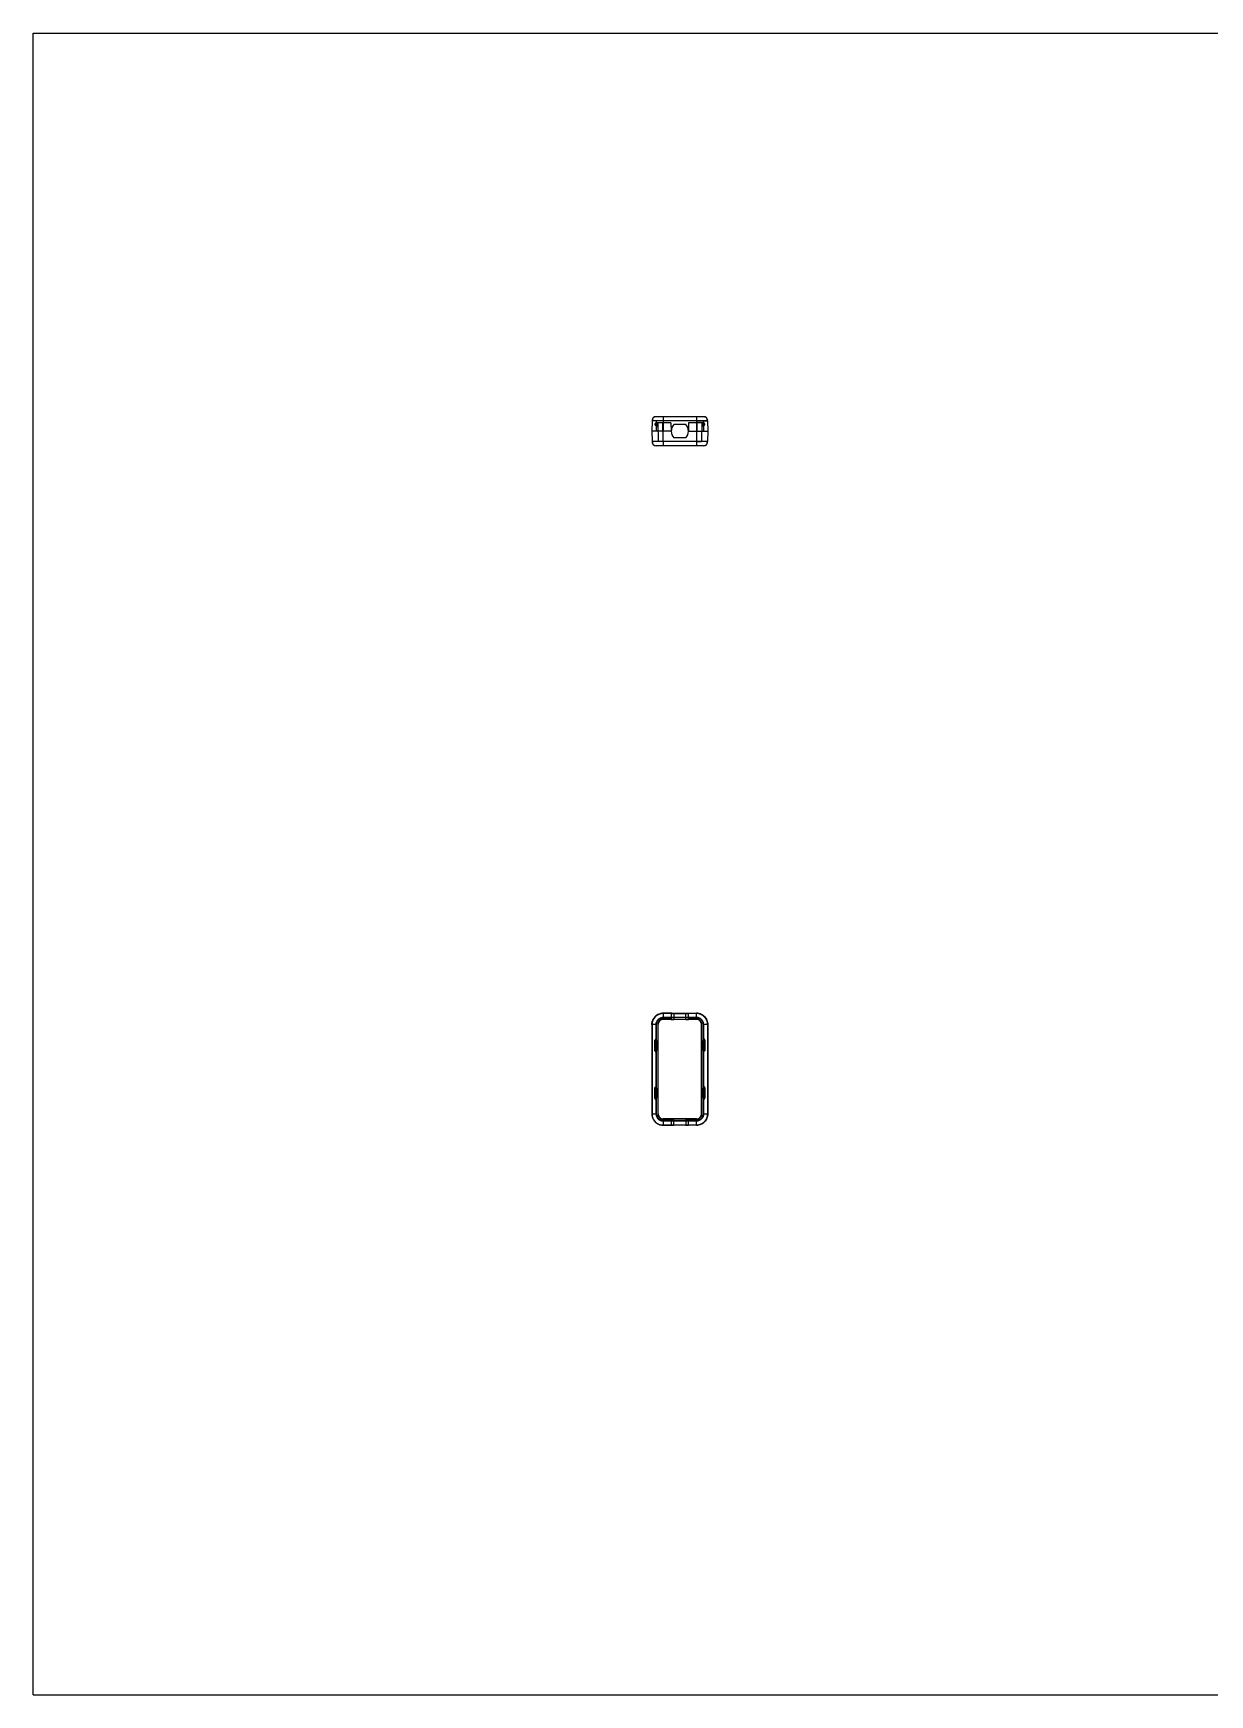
# Model space of a CAD drawing. Header units: millimetres. Extents: x 0 to 841, y 0 to 594.
# Drawn here: x 0 to 420, y 0 to 594 of the extents above; entities that cross this region are included whole.
import ezdxf

# ---------------------------------------------------------------- set-up
doc = ezdxf.new("R2010")
doc.units = ezdxf.units.MM
doc.header["$LTSCALE"] = 46.255
doc.layers.get('0').update_dxf_attribs({"linetype": 'CONTINUOUS'})
doc.layers.add('CP_DXF_CONTINUOUS_LINE', color=7, linetype='CONTINUOUS')
doc.layers.add('CP_DXF_FORMAT', color=7, linetype='CONTINUOUS')

msp = doc.modelspace()

# ---------------------------------------------------------------- linework, layer by layer
at = {"color": 6, "linetype": 'CONTINUOUS'}
for p, q in [((221.17, 455.45), (221.1, 451.72)), ((221.1, 451.72), (221.17, 448)), ((228, 451.72), (221.1, 451.72)), ((221.5, 456.37), (221.32, 456.09)), ((221.74, 456.6), (221.5, 456.37)), ((222.02, 456.78), (221.74, 456.6)), ((222.5, 453.78), (222.56, 453.76)), ((222.63, 455.42), (222.6, 451.72)), ((222.72, 454.52), (222.65, 454.52)), ((222.71, 453.82), (222.65, 453.82)), ((239.53, 456.92), (222.66, 456.92)), ((222.73, 454.72), (222.68, 451.72)), ((227.94, 454.72), (222.72, 454.72)), ((223.24, 454.72), (223.3, 448.02)), ((225.1, 448.02), (225.04, 454.72)), ((225.16, 455.45), (225.1, 451.72)), ((225.13, 455.42), (225.1, 451.72)), ((225.16, 448), (225.1, 451.72)), ((225.16, 456.92), (225.16, 455.45)), ((237.03, 455.45), (225.16, 455.45)), ((227.94, 454.72), (228, 451.72)), ((233.2, 454.12), (229, 454.12)), ((234.25, 454.72), (234.2, 451.72)), ((234.2, 451.72), (241.1, 451.72)), ((239.47, 454.72), (234.25, 454.72)), ((237.03, 456.92), (237.03, 455.45)), ((237.03, 455.45), (237.1, 451.72)), ((237.1, 451.72), (237.03, 448)), ((237.06, 455.42), (237.1, 451.72)), ((237.15, 454.72), (237.09, 448.02)), ((238.95, 454.72), (238.89, 448.02)), ((239.47, 454.72), (239.52, 451.72)), ((239.55, 454.52), (239.47, 454.52)), ((239.55, 453.82), (239.49, 453.82)), ((239.56, 455.42), (239.59, 451.72)), ((239.69, 454.57), (239.63, 454.59)), ((241.03, 455.45), (240.99, 455.78)), ((241.03, 455.45), (241.09, 451.72)), ((241.09, 451.72), (241.03, 448)), ((221.74, 446.84), (222.02, 446.67)), ((239.53, 446.52), (222.66, 446.52)), ((225.16, 448), (225.16, 446.52)), ((237.03, 448), (225.16, 448)), ((233.2, 449.32), (229, 449.32)), ((237.03, 448), (237.03, 446.52)), ((228, 243.64), (225.1, 243.64)), ((225.16, 243.57), (225.1, 243.63)), ((225.16, 243.57), (225.16, 242.07)), ((237.03, 243.57), (225.16, 243.57)), ((228, 243.64), (228, 241.47)), ((229, 243.6), (229, 241.44)), ((229, 243.6), (233.2, 243.6)), ((233.2, 241.44), (233.2, 243.6)), ((234.2, 241.47), (234.2, 243.64)), ((234.2, 243.64), (237.1, 243.64)), ((237.1, 243.63), (237.03, 243.57)), ((237.03, 242.07), (237.03, 243.57)), ((221.1, 239.64), (221.1, 207.64)), ((221.1, 239.64), (221.17, 239.58)), ((221.16, 239.58), (221.16, 207.7)), ((222.66, 239.58), (221.16, 239.58)), ((222.6, 239.64), (222.6, 207.64)), ((222.6, 239.64), (222.63, 239.61)), ((222.66, 239.58), (222.66, 207.7)), ((222.67, 207.64), (222.67, 239.63)), ((222.73, 239.59), (222.68, 239.64)), ((222.72, 207.69), (222.72, 239.59)), ((223.24, 239.69), (223.24, 207.59)), ((223.3, 239.63), (223.24, 239.69)), ((225.1, 241.43), (225.04, 241.49)), ((227.94, 241.49), (225.05, 241.49)), ((225.13, 242.1), (225.1, 242.14)), ((228, 242.14), (225.1, 242.14)), ((225.15, 242.01), (225.1, 242.06)), ((225.1, 242.06), (228, 242.06)), ((225.15, 242.01), (227.94, 242.01)), ((237.03, 242.07), (225.16, 242.07)), ((227.94, 242.01), (228, 242.06)), ((227.94, 242.01), (227.94, 241.49)), ((227.94, 241.49), (228, 241.47)), ((233.2, 242.12), (229, 242.12)), ((233.2, 241.44), (229, 241.44)), ((237.1, 242.14), (234.2, 242.14)), ((234.25, 242.01), (234.2, 242.06)), ((237.09, 242.06), (234.2, 242.06)), ((234.2, 241.47), (234.25, 241.49)), ((234.25, 241.49), (234.25, 242.01)), ((234.25, 242.01), (237.05, 242.01)), ((237.15, 241.49), (234.25, 241.49)), ((237.1, 242.06), (237.05, 242.01)), ((237.1, 242.14), (237.06, 242.1)), ((237.15, 241.49), (237.09, 241.43)), ((238.89, 239.63), (238.95, 239.69)), ((238.95, 207.59), (238.95, 239.69)), ((239.47, 239.59), (239.52, 239.64)), ((239.47, 239.59), (239.47, 207.69)), ((239.52, 207.64), (239.52, 239.63)), ((239.53, 239.58), (239.53, 207.7)), ((241.03, 239.58), (239.53, 239.58)), ((239.56, 239.61), (239.59, 239.64)), ((239.59, 239.64), (239.6, 207.64)), ((241.03, 239.58), (241.09, 239.64)), ((241.03, 239.58), (241.03, 207.7)), ((241.1, 239.64), (241.1, 207.64)), ((222.2, 230.24), (222.2, 234.04)), ((222.3, 233.64), (222.3, 230.64)), ((222.3, 233.64), (222.72, 233.64)), ((222.61, 230.24), (222.61, 234.04)), ((222.71, 233.91), (222.65, 233.91)), ((222.65, 233.64), (222.65, 230.64)), ((239.47, 233.64), (239.9, 233.64)), ((239.55, 233.91), (239.48, 233.91)), ((239.55, 233.64), (239.55, 230.64)), ((239.57, 234.04), (239.57, 230.24)), ((240, 234.04), (239.57, 234.04)), ((239.58, 230.24), (239.58, 234.04)), ((239.9, 230.64), (239.9, 233.64)), ((240, 234.04), (240, 230.24)), ((222.3, 230.64), (222.72, 230.64)), ((222.65, 230.36), (222.71, 230.36)), ((239.9, 230.64), (239.47, 230.64)), ((239.48, 230.36), (239.55, 230.36)), ((222.2, 213.24), (222.2, 217.04)), ((222.3, 216.64), (222.3, 213.64)), ((222.3, 216.64), (222.72, 216.64)), ((222.61, 217.04), (222.61, 213.24)), ((222.62, 213.24), (222.62, 217.04)), ((222.71, 216.91), (222.65, 216.91)), ((222.65, 216.64), (222.65, 213.64)), ((239.9, 216.64), (239.47, 216.64)), ((239.55, 216.91), (239.48, 216.91)), ((239.55, 216.64), (239.55, 213.64)), ((239.58, 217.04), (239.58, 213.24)), ((239.9, 213.64), (239.9, 216.64)), ((240, 217.04), (240, 213.24)), ((222.2, 213.24), (222.62, 213.24)), ((222.72, 213.64), (222.3, 213.64)), ((222.65, 213.36), (222.71, 213.36)), ((239.47, 213.64), (239.9, 213.64)), ((239.48, 213.36), (239.55, 213.36)), ((221.17, 207.7), (221.1, 207.64)), ((221.16, 207.7), (222.66, 207.7)), ((222.63, 207.67), (222.6, 207.64)), ((222.68, 207.64), (222.73, 207.69)), ((223.24, 207.59), (223.3, 207.65)), ((225.1, 205.85), (225.04, 205.79)), ((225.05, 205.79), (227.94, 205.79)), ((225.15, 205.27), (225.1, 205.22)), ((228, 205.21), (225.1, 205.22)), ((225.1, 205.14), (225.13, 205.18)), ((225.1, 205.14), (228, 205.14)), ((225.1, 203.64), (225.16, 203.71)), ((225.1, 203.64), (228, 203.64)), ((227.94, 205.27), (225.15, 205.27)), ((237.03, 205.2), (225.16, 205.2)), ((225.16, 205.2), (225.16, 203.7)), ((225.16, 203.7), (237.03, 203.7)), ((227.94, 205.79), (228, 205.81)), ((227.94, 205.79), (227.94, 205.27)), ((228, 205.21), (227.94, 205.27)), ((228, 205.81), (228, 203.64)), ((233.2, 205.83), (229, 205.83)), ((229, 203.68), (229, 205.83)), ((233.2, 205.16), (229, 205.16)), ((233.2, 203.68), (229, 203.68)), ((233.2, 205.83), (233.2, 203.68)), ((234.2, 205.81), (234.25, 205.79)), ((234.2, 203.64), (234.2, 205.81)), ((234.25, 205.27), (234.2, 205.21)), ((234.2, 205.21), (237.09, 205.22)), ((237.1, 205.14), (234.2, 205.14)), ((237.1, 203.64), (234.2, 203.64)), ((234.25, 205.79), (237.15, 205.79)), ((234.25, 205.27), (234.25, 205.79)), ((237.05, 205.27), (234.25, 205.27)), ((237.03, 203.7), (237.03, 205.2)), ((237.1, 203.64), (237.03, 203.71)), ((237.1, 205.22), (237.05, 205.27)), ((237.06, 205.18), (237.1, 205.14)), ((237.15, 205.79), (237.09, 205.85)), ((238.95, 207.59), (238.89, 207.65)), ((239.52, 207.64), (239.47, 207.69)), ((239.53, 207.7), (241.03, 207.7)), ((239.59, 207.64), (239.56, 207.67)), ((241.09, 207.64), (241.03, 207.7))]:
    msp.add_line(p, q, dxfattribs=at)
at = {"color": 7, "linetype": 'CONTINUOUS'}
for p, q in [((222.62, 454.62), (222.61, 453.72)), ((239.56, 455.42), (222.63, 455.42)), ((222.65, 454.52), (222.65, 453.82)), ((239.55, 454.52), (239.55, 453.82)), ((239.57, 454.62), (239.58, 453.72)), ((237.09, 448.02), (225.1, 448.02)), ((222.63, 239.64), (222.63, 207.64)), ((223.3, 207.65), (223.3, 239.63)), ((237.1, 242.11), (225.1, 242.11)), ((237.09, 241.43), (225.1, 241.43)), ((238.89, 207.65), (238.89, 239.63)), ((239.56, 207.64), (239.56, 239.64)), ((222.2, 234.04), (222.62, 234.04)), ((222.62, 234.04), (222.62, 230.24)), ((222.65, 233.99), (222.65, 233.64)), ((222.71, 230.64), (222.71, 233.64)), ((222.72, 233.64), (222.72, 230.64)), ((239.47, 233.64), (239.47, 230.64)), ((239.49, 230.64), (239.49, 233.64)), ((239.55, 233.99), (239.55, 233.64)), ((222.62, 230.24), (222.2, 230.24)), ((222.65, 230.64), (222.65, 230.29)), ((239.55, 230.64), (239.55, 230.29)), ((239.57, 230.24), (240, 230.24)), ((222.62, 217.04), (222.2, 217.04)), ((222.65, 216.99), (222.65, 216.64)), ((222.71, 216.64), (222.71, 213.64)), ((222.72, 213.64), (222.72, 216.64)), ((239.47, 213.64), (239.47, 216.64)), ((239.49, 216.64), (239.49, 213.64)), ((239.55, 216.99), (239.55, 216.64)), ((239.57, 217.04), (240, 217.04)), ((239.57, 213.23), (239.57, 217.04)), ((222.65, 213.64), (222.65, 213.29)), ((239.55, 213.64), (239.55, 213.29)), ((240, 213.24), (239.57, 213.24)), ((237.09, 205.85), (225.1, 205.85)), ((225.1, 205.17), (237.1, 205.17))]:
    msp.add_line(p, q, dxfattribs=at)
at = {"color": 6, "linetype": 'CONTINUOUS'}
for points in [[(221.32, 456.09), (221.2, 455.78), (221.16, 455.45)], [(222.66, 456.92), (222.33, 456.89), (222.02, 456.78)], [(222.56, 454.59), (222.5, 454.57), (222.43, 454.54), (222.36, 454.5), (222.3, 454.43), (222.26, 454.34), (222.24, 454.23), (222.24, 454.13), (222.26, 454.02), (222.29, 453.93), (222.35, 453.86), (222.43, 453.81), (222.5, 453.78)], [(222.36, 454.5), (222.3, 454.43), (222.26, 454.34), (222.24, 454.24), (222.24, 454.13), (222.25, 454.03), (222.29, 453.93), (222.35, 453.86), (222.42, 453.81)], [(240.99, 455.78), (240.88, 456.09), (240.7, 456.37), (240.46, 456.6), (240.18, 456.78), (239.86, 456.89), (239.53, 456.92)], [(239.64, 453.76), (239.7, 453.78), (239.77, 453.81), (239.84, 453.85), (239.9, 453.93), (239.94, 454.02), (239.96, 454.12), (239.96, 454.23), (239.94, 454.33), (239.89, 454.43), (239.83, 454.5), (239.76, 454.54), (239.69, 454.57)], [(239.77, 453.81), (239.84, 453.85), (239.9, 453.93), (239.94, 454.02), (239.96, 454.12), (239.96, 454.23), (239.94, 454.33), (239.9, 454.42), (239.84, 454.5), (239.76, 454.54)], [(221.16, 448), (221.2, 447.67), (221.32, 447.36), (221.5, 447.08), (221.74, 446.84)], [(222.02, 446.67), (222.33, 446.56), (222.66, 446.52)], [(239.53, 446.52), (239.86, 446.56), (240.18, 446.67), (240.46, 446.84), (240.7, 447.08), (240.88, 447.36), (240.99, 447.67), (241.03, 448)], [(222.62, 234.49), (222.53, 234.48), (222.44, 234.45), (222.35, 234.39), (222.28, 234.31), (222.24, 234.22), (222.24, 234.13), (222.27, 234.04)], [(222.27, 230.24), (222.24, 230.14), (222.24, 230.04), (222.29, 229.95), (222.38, 229.86), (222.49, 229.81), (222.62, 229.79)], [(239.93, 217.04), (239.96, 217.14), (239.95, 217.24), (239.9, 217.33), (239.81, 217.41), (239.7, 217.47), (239.58, 217.49)], [(239.58, 212.79), (239.66, 212.8), (239.76, 212.83), (239.85, 212.89), (239.92, 212.97), (239.95, 213.06), (239.96, 213.15), (239.93, 213.24)]]:
    msp.add_lwpolyline(points, dxfattribs=at)
for centre, radius, start, end in [((222.66, 455.42), 1.5, 90, 179), ((222.65, 454.17), 0.35, 90, 270), ((239.53, 455.42), 1.5, 1, 90), ((239.55, 454.17), 0.35, 270, 90), ((222.66, 448.02), 1.5, 181, 270), ((239.53, 448.02), 1.5, 270, 359), ((225.16, 239.57), 3.99, 90.00565, 179.99435), ((237.03, 239.57), 3.99, 0.00574, 89.99426), ((225.04, 239.69), 1.8, 89.94153, 180.05847), ((237.15, 239.69), 1.8, 359.94154, 90.05846), ((222.65, 233.64), 0.35, 90, 180), ((239.55, 233.64), 0.35, 0, 90), ((239.55, 234.04), 0.45, 0, 86.42646), ((222.65, 230.64), 0.35, 180, 270), ((239.55, 230.64), 0.35, 270, 360), ((222.65, 216.64), 0.35, 90, 180), ((239.55, 216.64), 0.35, 0, 90), ((222.65, 213.24), 0.45, 180, 263.4617), ((222.65, 213.64), 0.35, 180, 270), ((239.55, 213.64), 0.35, 270, 360), ((225.16, 207.7), 3.99, 180.00565, 269.99435), ((225.04, 207.59), 1.8, 179.94153, 270.05847), ((237.03, 207.7), 3.99, 270.00573, 359.99427), ((237.15, 207.59), 1.8, 269.94153, 0.05847)]:
    msp.add_arc(centre, radius, start, end, dxfattribs=at)
at = {"color": 7, "linetype": 'CONTINUOUS'}
for centre, radius, start, end in [((222.65, 454.17), 0.45, 93.12903, 265.87097), ((239.55, 454.17), 0.45, 274.12903, 86.87097), ((225.13, 239.61), 2.5, 90.00525, 179.99475), ((225.1, 239.63), 1.8, 90.00525, 179.99475), ((237.06, 239.61), 2.5, 0.00525, 89.99475), ((237.09, 239.63), 1.8, 0.00525, 89.99475), ((225.13, 207.67), 2.5, 180.00525, 269.99475), ((225.1, 207.65), 1.8, 180.00525, 269.99475), ((237.06, 207.67), 2.5, 270.00525, 359.99475), ((237.09, 207.65), 1.8, 270.00525, 359.99475)]:
    msp.add_arc(centre, radius, start, end, dxfattribs=at)
at = {"color": 6, "linetype": 'CONTINUOUS'}
for points, knots in [([(225.16, 455.45), (225.04, 455.45), (224.78, 455.46), (224.4, 455.46), (224.02, 455.47), (223.65, 455.47), (223.29, 455.47), (222.94, 455.48), (222.63, 455.48), (222.33, 455.48), (222.07, 455.48), (221.83, 455.48), (221.63, 455.47), (221.47, 455.47), (221.34, 455.47), (221.24, 455.46), (221.2, 455.46), (221.17, 455.46), (221.17, 455.45)], [0, 0, 0, 0, 0.094466, 0.190459, 0.286315, 0.380336, 0.47093, 0.556783, 0.636844, 0.710447, 0.776938, 0.835577, 0.885812, 0.927316, 0.959666, 0.982396, 0.995579, 1, 1, 1, 1]), ([(237.03, 455.45), (237.16, 455.45), (237.41, 455.46), (237.79, 455.46), (238.17, 455.47), (238.55, 455.47), (238.91, 455.47), (239.25, 455.48), (239.57, 455.48), (239.86, 455.48), (240.13, 455.48), (240.36, 455.48), (240.56, 455.47), (240.73, 455.47), (240.85, 455.47), (240.95, 455.46), (240.99, 455.46), (241.03, 455.46), (241.03, 455.45)], [0, 0, 0, 0, 0.094466, 0.190459, 0.286315, 0.380336, 0.47093, 0.556783, 0.636844, 0.710447, 0.776938, 0.835577, 0.885812, 0.927316, 0.959666, 0.982396, 0.995579, 1, 1, 1, 1]), ([(225.16, 448), (225.04, 448), (224.78, 448), (224.41, 447.99), (224.03, 447.99), (223.66, 447.99), (223.3, 447.99), (222.96, 447.99), (222.64, 447.99), (222.35, 447.99), (222.08, 447.99), (221.85, 447.99), (221.65, 447.99), (221.48, 447.99), (221.35, 447.99), (221.25, 447.99), (221.21, 448), (221.17, 447.99), (221.17, 448)], [0, 0, 0, 0, 0.093986, 0.189264, 0.284465, 0.378075, 0.468511, 0.554201, 0.633887, 0.70704, 0.773303, 0.832271, 0.883355, 0.925683, 0.958606, 0.98186, 0.995526, 1, 1, 1, 1]), ([(241.03, 448), (241.03, 447.99), (240.99, 448), (240.95, 447.99), (240.85, 447.99), (240.72, 447.99), (240.55, 447.99), (240.35, 447.99), (240.11, 447.99), (239.85, 447.99), (239.56, 447.99), (239.24, 447.99), (238.9, 447.99), (238.54, 447.99), (238.17, 447.99), (237.79, 447.99), (237.41, 447.99), (237.16, 448), (237.03, 448)], [0, 0, 0, 0, 0.00447, 0.018139, 0.041396, 0.074318, 0.116641, 0.167703, 0.226655, 0.292947, 0.366156, 0.445887, 0.531585, 0.621995, 0.715568, 0.810751, 0.906034, 1, 1, 1, 1]), ([(221.1, 239.64), (221.1, 239.76), (221.12, 240.01), (221.17, 240.39), (221.26, 240.77), (221.39, 241.15), (221.56, 241.51), (221.76, 241.85), (222, 242.17), (222.26, 242.46), (222.55, 242.72), (222.86, 242.96), (223.21, 243.17), (223.57, 243.34), (223.94, 243.47), (224.33, 243.57), (224.71, 243.62), (224.97, 243.64), (225.1, 243.64)], [0, 0, 0, 0, 0.058154, 0.119638, 0.182761, 0.246075, 0.309468, 0.372806, 0.435646, 0.497964, 0.560074, 0.622647, 0.686314, 0.750541, 0.814319, 0.87724, 0.939146, 1, 1, 1, 1]), ([(225.1, 243.64), (224.84, 243.64), (224.32, 243.59), (223.57, 243.36), (222.87, 242.98), (222.25, 242.48), (221.75, 241.86), (221.38, 241.16), (221.15, 240.41), (221.1, 239.89), (221.1, 239.64)], [0, 0, 0, 0, 0.121641, 0.247557, 0.374242, 0.500277, 0.626235, 0.752724, 0.878461, 1, 1, 1, 1]), ([(229, 243.6), (228.86, 243.6), (228.62, 243.61), (228.28, 243.6), (228.14, 243.64), (228, 243.62), (228, 243.64)], [0, 0, 0, 0, 0.416963, 0.73594, 0.933539, 1, 1, 1, 1]), ([(228, 243.64), (228, 243.61), (228.14, 243.64), (228.28, 243.6), (228.61, 243.61), (228.85, 243.6), (229, 243.6)], [0, 0, 0, 0, 0.07522, 0.261701, 0.561823, 1, 1, 1, 1]), ([(233.2, 243.6), (233.34, 243.6), (233.58, 243.61), (233.91, 243.6), (234.06, 243.64), (234.2, 243.62), (234.2, 243.64)], [0, 0, 0, 0, 0.421374, 0.737635, 0.926506, 1, 1, 1, 1]), ([(241.1, 239.64), (241.1, 239.76), (241.08, 240.01), (241.03, 240.39), (240.93, 240.77), (240.8, 241.15), (240.64, 241.51), (240.43, 241.85), (240.2, 242.17), (239.94, 242.46), (239.65, 242.72), (239.33, 242.96), (238.99, 243.17), (238.63, 243.34), (238.25, 243.47), (237.87, 243.57), (237.48, 243.62), (237.22, 243.64), (237.1, 243.64)], [0, 0, 0, 0, 0.058154, 0.119638, 0.182761, 0.246075, 0.309468, 0.372806, 0.435646, 0.497964, 0.560073, 0.622647, 0.686314, 0.750541, 0.814319, 0.87724, 0.939146, 1, 1, 1, 1]), ([(237.1, 243.64), (237.35, 243.64), (237.87, 243.59), (238.62, 243.36), (239.32, 242.98), (239.94, 242.48), (240.44, 241.86), (240.82, 241.16), (241.04, 240.41), (241.1, 239.89), (241.1, 239.64)], [0, 0, 0, 0, 0.121641, 0.247557, 0.374242, 0.500277, 0.626235, 0.752724, 0.878461, 1, 1, 1, 1]), ([(222.6, 239.64), (222.6, 239.83), (222.64, 240.2), (222.83, 240.73), (223.13, 241.21), (223.53, 241.61), (224, 241.91), (224.54, 242.09), (224.91, 242.14), (225.1, 242.14)], [0, 0, 0, 0, 0.142814, 0.285655, 0.428491, 0.57132, 0.714185, 0.857072, 1, 1, 1, 1]), ([(222.66, 239.58), (222.66, 239.76), (222.7, 240.12), (222.88, 240.66), (223.19, 241.14), (223.59, 241.55), (224.08, 241.85), (224.61, 242.04), (224.98, 242.08), (225.16, 242.07)], [0, 0, 0, 0, 0.138148, 0.281374, 0.42682, 0.572627, 0.718037, 0.86136, 1, 1, 1, 1]), ([(222.66, 239.58), (222.66, 239.75), (222.7, 240.1), (222.87, 240.63), (223.18, 241.14), (223.6, 241.56), (224.1, 241.86), (224.62, 242.04), (224.99, 242.08), (225.16, 242.07)], [0, 0, 0, 0, 0.130551, 0.271115, 0.426497, 0.578399, 0.722459, 0.866552, 1, 1, 1, 1]), ([(222.67, 239.63), (222.67, 239.8), (222.71, 240.11), (222.85, 240.57), (223.07, 240.99), (223.37, 241.36), (223.74, 241.67), (224.16, 241.89), (224.62, 242.03), (224.94, 242.06), (225.1, 242.06)], [0, 0, 0, 0, 0.126156, 0.250772, 0.375384, 0.499977, 0.624576, 0.749198, 0.873829, 1, 1, 1, 1]), ([(222.72, 239.59), (222.72, 239.76), (222.76, 240.12), (222.94, 240.64), (223.24, 241.11), (223.63, 241.5), (224.1, 241.79), (224.61, 241.97), (224.97, 242.01), (225.15, 242.01)], [0, 0, 0, 0, 0.139453, 0.283033, 0.428047, 0.572967, 0.717703, 0.860864, 1, 1, 1, 1]), ([(229, 242.12), (228.86, 242.12), (228.62, 242.13), (228.28, 242.11), (228.14, 242.16), (228, 242.12), (228, 242.14)], [0, 0, 0, 0, 0.424264, 0.740378, 0.928647, 1, 1, 1, 1]), ([(228, 241.47), (228, 241.44), (228.14, 241.48), (228.28, 241.44), (228.61, 241.46), (228.85, 241.45), (229, 241.44)], [0, 0, 0, 0, 0.071206, 0.260253, 0.564841, 1, 1, 1, 1]), ([(234.2, 242.14), (234.2, 242.11), (234.06, 242.16), (233.91, 242.11), (233.58, 242.13), (233.34, 242.12), (233.2, 242.12)], [0, 0, 0, 0, 0.074261, 0.262583, 0.572472, 1, 1, 1, 1]), ([(233.2, 241.44), (233.34, 241.45), (233.58, 241.46), (233.91, 241.44), (234.06, 241.48), (234.2, 241.44), (234.2, 241.47)], [0, 0, 0, 0, 0.430554, 0.738509, 0.926705, 1, 1, 1, 1]), ([(237.03, 242.07), (237.21, 242.08), (237.58, 242.04), (238.11, 241.85), (238.6, 241.55), (239.01, 241.14), (239.31, 240.66), (239.49, 240.13), (239.53, 239.76), (239.53, 239.58)], [0, 0, 0, 0, 0.138148, 0.281374, 0.42682, 0.572627, 0.718037, 0.86136, 1, 1, 1, 1]), ([(237.03, 242.07), (237.2, 242.08), (237.55, 242.04), (238.03, 241.88), (238.48, 241.63), (238.85, 241.32), (239.14, 240.94), (239.36, 240.52), (239.5, 240.06), (239.53, 239.74), (239.53, 239.58)], [0, 0, 0, 0, 0.130668, 0.263213, 0.388109, 0.516883, 0.630902, 0.754666, 0.876122, 1, 1, 1, 1]), ([(237.05, 242.01), (237.22, 242.01), (237.58, 241.97), (238.1, 241.79), (238.57, 241.5), (238.96, 241.11), (239.25, 240.64), (239.43, 240.12), (239.47, 239.76), (239.47, 239.59)], [0, 0, 0, 0, 0.139453, 0.283033, 0.428047, 0.572967, 0.717703, 0.860864, 1, 1, 1, 1]), ([(239.52, 239.63), (239.52, 239.8), (239.49, 240.11), (239.35, 240.57), (239.12, 240.99), (238.82, 241.36), (238.45, 241.67), (238.03, 241.89), (237.57, 242.03), (237.25, 242.06), (237.09, 242.06)], [0, 0, 0, 0, 0.126156, 0.250772, 0.375384, 0.499977, 0.624576, 0.749198, 0.873829, 1, 1, 1, 1]), ([(239.59, 239.64), (239.59, 239.83), (239.55, 240.2), (239.37, 240.73), (239.07, 241.21), (238.67, 241.61), (238.19, 241.91), (237.66, 242.09), (237.28, 242.14), (237.1, 242.14)], [0, 0, 0, 0, 0.142859, 0.285675, 0.42847, 0.571347, 0.714193, 0.857078, 1, 1, 1, 1]), ([(239.58, 234.49), (239.58, 234.49), (239.58, 234.48), (239.58, 234.48), (239.58, 234.47), (239.58, 234.47), (239.58, 234.46), (239.58, 234.45), (239.58, 234.44), (239.58, 234.43), (239.58, 234.42), (239.58, 234.41), (239.58, 234.39), (239.58, 234.37), (239.58, 234.34), (239.58, 234.31), (239.58, 234.27), (239.58, 234.23), (239.58, 234.17), (239.58, 234.11), (239.58, 234.06), (239.58, 234.04)], [0, 0, 0, 0, 0.010907, 0.022972, 0.034457, 0.052616, 0.065208, 0.080576, 0.099245, 0.12178, 0.148984, 0.18183, 0.22144, 0.269191, 0.326677, 0.395827, 0.47888, 0.578281, 0.696939, 0.837246, 1, 1, 1, 1]), ([(222.62, 213.24), (222.62, 213.22), (222.62, 213.17), (222.62, 213.11), (222.62, 213.05), (222.62, 213.01), (222.62, 212.97), (222.62, 212.94), (222.62, 212.91), (222.62, 212.89), (222.62, 212.87), (222.62, 212.86), (222.62, 212.85), (222.62, 212.84), (222.62, 212.83), (222.62, 212.82), (222.62, 212.82), (222.62, 212.81), (222.62, 212.8), (222.62, 212.8), (222.62, 212.79), (222.62, 212.79)], [0, 0, 0, 0, 0.160816, 0.29997, 0.417984, 0.517054, 0.600019, 0.669252, 0.726936, 0.774953, 0.814866, 0.848035, 0.875562, 0.898406, 0.917361, 0.933016, 0.9459, 0.956354, 0.97128, 0.985373, 1, 1, 1, 1]), ([(221.1, 207.64), (221.1, 207.38), (221.15, 206.86), (221.38, 206.1), (221.75, 205.41), (222.25, 204.8), (222.86, 204.3), (223.56, 203.92), (224.31, 203.7), (224.84, 203.64), (225.1, 203.64)], [0, 0, 0, 0, 0.125649, 0.25053, 0.375404, 0.500291, 0.625183, 0.750065, 0.874957, 1, 1, 1, 1]), ([(221.1, 207.64), (221.1, 207.39), (221.15, 206.87), (221.38, 206.12), (221.75, 205.41), (222.25, 204.8), (222.87, 204.29), (223.57, 203.92), (224.33, 203.69), (224.84, 203.64), (225.1, 203.64)], [0, 0, 0, 0, 0.121644, 0.247558, 0.374241, 0.500275, 0.626234, 0.752725, 0.878464, 1, 1, 1, 1]), ([(222.6, 207.64), (222.6, 207.48), (222.63, 207.15), (222.78, 206.68), (223.01, 206.24), (223.32, 205.86), (223.7, 205.55), (224.14, 205.32), (224.61, 205.18), (224.94, 205.14), (225.1, 205.14)], [0, 0, 0, 0, 0.126136, 0.250761, 0.375376, 0.499952, 0.62454, 0.749186, 0.87385, 1, 1, 1, 1]), ([(225.16, 205.2), (224.98, 205.2), (224.61, 205.24), (224.08, 205.43), (223.59, 205.73), (223.19, 206.14), (222.89, 206.62), (222.7, 207.15), (222.66, 207.52), (222.66, 207.7)], [0, 0, 0, 0, 0.138148, 0.281374, 0.42682, 0.572627, 0.718037, 0.86136, 1, 1, 1, 1]), ([(225.1, 205.22), (224.94, 205.22), (224.62, 205.25), (224.16, 205.39), (223.74, 205.61), (223.37, 205.92), (223.07, 206.29), (222.85, 206.71), (222.71, 207.17), (222.67, 207.48), (222.67, 207.64)], [0, 0, 0, 0, 0.126171, 0.250802, 0.375424, 0.500023, 0.624616, 0.749228, 0.873844, 1, 1, 1, 1]), ([(225.15, 205.27), (224.97, 205.27), (224.61, 205.31), (224.1, 205.49), (223.63, 205.78), (223.23, 206.17), (222.94, 206.64), (222.76, 207.16), (222.72, 207.52), (222.72, 207.69)], [0, 0, 0, 0, 0.139453, 0.283033, 0.428047, 0.572967, 0.717703, 0.860864, 1, 1, 1, 1]), ([(228, 205.81), (228, 205.84), (228.14, 205.8), (228.28, 205.84), (228.61, 205.82), (228.85, 205.83), (229, 205.83)], [0, 0, 0, 0, 0.071206, 0.260253, 0.564841, 1, 1, 1, 1]), ([(229, 205.16), (228.86, 205.16), (228.62, 205.15), (228.28, 205.17), (228.14, 205.12), (228, 205.16), (228, 205.14)], [0, 0, 0, 0, 0.41739, 0.736613, 0.934199, 1, 1, 1, 1]), ([(229, 203.68), (228.85, 203.68), (228.62, 203.67), (228.29, 203.68), (228.15, 203.63), (228, 203.66), (228, 203.64)], [0, 0, 0, 0, 0.428106, 0.71842, 0.925619, 1, 1, 1, 1]), ([(228, 203.64), (228, 203.66), (228.14, 203.64), (228.28, 203.68), (228.61, 203.67), (228.85, 203.68), (229, 203.68)], [0, 0, 0, 0, 0.07522, 0.261701, 0.561823, 1, 1, 1, 1]), ([(233.2, 205.83), (233.34, 205.83), (233.58, 205.82), (233.91, 205.84), (234.06, 205.8), (234.2, 205.84), (234.2, 205.81)], [0, 0, 0, 0, 0.430554, 0.738509, 0.926705, 1, 1, 1, 1]), ([(234.2, 205.14), (234.2, 205.16), (234.06, 205.12), (233.91, 205.17), (233.57, 205.15), (233.34, 205.16), (233.2, 205.16)], [0, 0, 0, 0, 0.065787, 0.263312, 0.58257, 1, 1, 1, 1]), ([(233.2, 203.68), (233.34, 203.68), (233.58, 203.67), (233.91, 203.68), (234.06, 203.63), (234.2, 203.66), (234.2, 203.64)], [0, 0, 0, 0, 0.421374, 0.737635, 0.926506, 1, 1, 1, 1]), ([(239.53, 207.7), (239.53, 207.52), (239.49, 207.15), (239.31, 206.62), (239.01, 206.14), (238.6, 205.73), (238.12, 205.43), (237.58, 205.24), (237.21, 205.2), (237.03, 205.2)], [0, 0, 0, 0, 0.138148, 0.281374, 0.42682, 0.572627, 0.718037, 0.86136, 1, 1, 1, 1]), ([(239.53, 207.7), (239.54, 207.53), (239.5, 207.18), (239.32, 206.65), (239.01, 206.14), (238.59, 205.72), (238.1, 205.42), (237.57, 205.24), (237.21, 205.2), (237.03, 205.2)], [0, 0, 0, 0, 0.130551, 0.271115, 0.426497, 0.578399, 0.722459, 0.866552, 1, 1, 1, 1]), ([(239.47, 207.69), (239.47, 207.52), (239.43, 207.16), (239.25, 206.64), (238.96, 206.17), (238.57, 205.78), (238.1, 205.49), (237.58, 205.31), (237.22, 205.27), (237.05, 205.27)], [0, 0, 0, 0, 0.139453, 0.283033, 0.428047, 0.572967, 0.717703, 0.860864, 1, 1, 1, 1]), ([(237.09, 205.22), (237.25, 205.22), (237.57, 205.25), (238.03, 205.39), (238.45, 205.61), (238.82, 205.92), (239.12, 206.29), (239.35, 206.71), (239.49, 207.17), (239.52, 207.48), (239.52, 207.64)], [0, 0, 0, 0, 0.126171, 0.250802, 0.375424, 0.500023, 0.624616, 0.749228, 0.873844, 1, 1, 1, 1]), ([(237.1, 203.64), (237.36, 203.64), (237.88, 203.7), (238.64, 203.92), (239.33, 204.3), (239.94, 204.8), (240.44, 205.41), (240.81, 206.1), (241.04, 206.86), (241.09, 207.38), (241.09, 207.64)], [0, 0, 0, 0, 0.124971, 0.249926, 0.374847, 0.499767, 0.624658, 0.749499, 0.87434, 1, 1, 1, 1]), ([(239.6, 207.64), (239.6, 207.47), (239.56, 207.14), (239.41, 206.65), (239.17, 206.22), (238.85, 205.84), (238.47, 205.54), (238.03, 205.31), (237.57, 205.17), (237.25, 205.14), (237.1, 205.14)], [0, 0, 0, 0, 0.129132, 0.256368, 0.383901, 0.507969, 0.630371, 0.756429, 0.883361, 1, 1, 1, 1]), ([(241.1, 207.64), (241.1, 207.39), (241.04, 206.87), (240.82, 206.12), (240.44, 205.41), (239.94, 204.8), (239.32, 204.29), (238.62, 203.92), (237.87, 203.69), (237.35, 203.64), (237.1, 203.64)], [0, 0, 0, 0, 0.121644, 0.247558, 0.374241, 0.500275, 0.626234, 0.752725, 0.878464, 1, 1, 1, 1])]:
    msp.add_open_spline(points, degree=3, knots=knots, dxfattribs=at)
at = {"color": 7, "linetype": 'CONTINUOUS'}
for points in [[(222.61, 453.72), (222.15, 453.96), (222.15, 454.39), (222.62, 454.62)], [(239.57, 454.62), (240.04, 454.39), (240.05, 453.96), (239.58, 453.72)]]:
    msp.add_open_spline(points, degree=3, dxfattribs=at)
for points, knots in [([(222.61, 454.18), (222.57, 454.15), (222.67, 454.04), (222.61, 453.94), (222.62, 453.85), (222.62, 453.79), (222.62, 453.76), (222.62, 453.74), (222.61, 453.73), (222.61, 453.72)], [0, 0, 0, 0, 0.312089, 0.561665, 0.742546, 0.869117, 0.945954, 0.985028, 1, 1, 1, 1]), ([(222.61, 453.72), (222.61, 453.74), (222.61, 453.76), (222.6, 453.79), (222.59, 453.82), (222.59, 453.85), (222.59, 453.88), (222.59, 453.91), (222.59, 453.94), (222.59, 453.97), (222.6, 453.99), (222.6, 454.02), (222.6, 454.04), (222.6, 454.06), (222.61, 454.08), (222.61, 454.11), (222.62, 454.12), (222.62, 454.14), (222.62, 454.15), (222.62, 454.17), (222.62, 454.18), (222.62, 454.19), (222.62, 454.2), (222.62, 454.22), (222.62, 454.23), (222.62, 454.24), (222.62, 454.25), (222.61, 454.26), (222.61, 454.27), (222.61, 454.28), (222.61, 454.3), (222.6, 454.32), (222.6, 454.33), (222.6, 454.35), (222.6, 454.37), (222.6, 454.39), (222.59, 454.41), (222.59, 454.43), (222.59, 454.45), (222.59, 454.47), (222.59, 454.5), (222.6, 454.52), (222.6, 454.54), (222.61, 454.56), (222.62, 454.59), (222.62, 454.61), (222.62, 454.62)], [0, 0, 0, 0, 0.041444, 0.077873, 0.111291, 0.14343, 0.175525, 0.206387, 0.237304, 0.267662, 0.296479, 0.325711, 0.352545, 0.376693, 0.397949, 0.420738, 0.448044, 0.458823, 0.476372, 0.493921, 0.510631, 0.522913, 0.533829, 0.54841, 0.556703, 0.568381, 0.583041, 0.59366, 0.606867, 0.622847, 0.641442, 0.658841, 0.67686, 0.696075, 0.71614, 0.736973, 0.758579, 0.780997, 0.805569, 0.830487, 0.855405, 0.880362, 0.906253, 0.934206, 0.965348, 1, 1, 1, 1]), ([(222.62, 454.62), (222.62, 454.61), (222.62, 454.59), (222.61, 454.57), (222.6, 454.54), (222.6, 454.52), (222.59, 454.5), (222.59, 454.47), (222.59, 454.45), (222.59, 454.43), (222.59, 454.41), (222.59, 454.39), (222.6, 454.37), (222.6, 454.36), (222.6, 454.34), (222.6, 454.32), (222.6, 454.3), (222.61, 454.29), (222.61, 454.28), (222.61, 454.27), (222.61, 454.26), (222.61, 454.25), (222.61, 454.24), (222.62, 454.23), (222.62, 454.22), (222.62, 454.21), (222.62, 454.21), (222.62, 454.2), (222.62, 454.2), (222.62, 454.18), (222.62, 454.17), (222.62, 454.16), (222.62, 454.15), (222.62, 454.14), (222.62, 454.13), (222.62, 454.12), (222.62, 454.11), (222.61, 454.1), (222.61, 454.09), (222.61, 454.08), (222.61, 454.06), (222.6, 454.05), (222.6, 454.03), (222.6, 454.02), (222.6, 454), (222.59, 453.98), (222.59, 453.96), (222.59, 453.94), (222.59, 453.92), (222.59, 453.9), (222.58, 453.88), (222.59, 453.85), (222.59, 453.83), (222.6, 453.81), (222.61, 453.78), (222.61, 453.76), (222.61, 453.74), (222.61, 453.72)], [0, 0, 0, 0, 0.034003, 0.064578, 0.092811, 0.118822, 0.143335, 0.16714, 0.18949, 0.211544, 0.233618, 0.255442, 0.276365, 0.295958, 0.316783, 0.336226, 0.353563, 0.368826, 0.382139, 0.393749, 0.403892, 0.412773, 0.420572, 0.434881, 0.44624, 0.454346, 0.45973, 0.468023, 0.477005, 0.487609, 0.499665, 0.511487, 0.5224, 0.533123, 0.545816, 0.556674, 0.567377, 0.582848, 0.593141, 0.606026, 0.621833, 0.640395, 0.658145, 0.676316, 0.695654, 0.715772, 0.736591, 0.758126, 0.780507, 0.805037, 0.829947, 0.854924, 0.88002, 0.906066, 0.934128, 0.965333, 1, 1, 1, 1]), ([(225.13, 455.42), (224.95, 455.42), (224.6, 455.43), (224.09, 455.43), (223.62, 455.43), (223.23, 455.43), (222.93, 455.43), (222.74, 455.43), (222.65, 455.43), (222.63, 455.42)], [0, 0, 0, 0, 0.212915, 0.424566, 0.61463, 0.772815, 0.897681, 0.975627, 1, 1, 1, 1]), ([(222.72, 454.52), (222.72, 454.52), (222.72, 454.49), (222.72, 454.43), (222.72, 454.34), (222.72, 454.22), (222.71, 454.1), (222.71, 453.99), (222.71, 453.91), (222.71, 453.85), (222.71, 453.83), (222.71, 453.82)], [0, 0, 0, 0, 0.027483, 0.113204, 0.253402, 0.427317, 0.608667, 0.772296, 0.897198, 0.973904, 1, 1, 1, 1]), ([(237.06, 455.42), (237.24, 455.42), (237.6, 455.43), (238.11, 455.43), (238.57, 455.43), (238.97, 455.43), (239.27, 455.43), (239.46, 455.43), (239.54, 455.43), (239.56, 455.42)], [0, 0, 0, 0, 0.212915, 0.424566, 0.61463, 0.772815, 0.897681, 0.975627, 1, 1, 1, 1]), ([(239.47, 454.52), (239.47, 454.52), (239.47, 454.49), (239.47, 454.43), (239.48, 454.34), (239.48, 454.22), (239.48, 454.1), (239.48, 453.99), (239.48, 453.91), (239.49, 453.85), (239.49, 453.83), (239.49, 453.82)], [0, 0, 0, 0, 0.027483, 0.113204, 0.253402, 0.427317, 0.608667, 0.772296, 0.897198, 0.973904, 1, 1, 1, 1]), ([(239.57, 454.62), (239.57, 454.62), (239.57, 454.59), (239.57, 454.53), (239.57, 454.42), (239.56, 454.31), (239.61, 454.2), (239.57, 454.18)], [0, 0, 0, 0, 0.040888, 0.179356, 0.415616, 0.728048, 1, 1, 1, 1]), ([(239.58, 453.72), (239.58, 453.74), (239.58, 453.76), (239.59, 453.79), (239.6, 453.82), (239.61, 453.85), (239.61, 453.88), (239.61, 453.91), (239.61, 453.94), (239.6, 453.97), (239.6, 453.99), (239.6, 454.02), (239.59, 454.04), (239.59, 454.06), (239.59, 454.08), (239.58, 454.11), (239.57, 454.12), (239.57, 454.14), (239.58, 454.15), (239.58, 454.17), (239.58, 454.18), (239.58, 454.19), (239.57, 454.2), (239.57, 454.22), (239.57, 454.23), (239.58, 454.24), (239.58, 454.25), (239.58, 454.26), (239.58, 454.27), (239.59, 454.28), (239.59, 454.3), (239.59, 454.32), (239.59, 454.33), (239.59, 454.35), (239.6, 454.37), (239.6, 454.39), (239.6, 454.41), (239.6, 454.43), (239.6, 454.45), (239.6, 454.47), (239.6, 454.5), (239.6, 454.52), (239.59, 454.54), (239.58, 454.56), (239.57, 454.59), (239.57, 454.61), (239.57, 454.62)], [0, 0, 0, 0, 0.041444, 0.077873, 0.111291, 0.14343, 0.175525, 0.206387, 0.237304, 0.267662, 0.296478, 0.325711, 0.352545, 0.376693, 0.397948, 0.420737, 0.448044, 0.458823, 0.476372, 0.493921, 0.510631, 0.522913, 0.533829, 0.54841, 0.556703, 0.56838, 0.583041, 0.59366, 0.606867, 0.622847, 0.641442, 0.658841, 0.67686, 0.696075, 0.71614, 0.736973, 0.758579, 0.780997, 0.805569, 0.830487, 0.855405, 0.880362, 0.906253, 0.934206, 0.965348, 1, 1, 1, 1]), ([(225.1, 448.02), (224.97, 448.02), (224.71, 448.02), (224.35, 448.02), (224.02, 448.02), (223.74, 448.02), (223.52, 448.02), (223.38, 448.02), (223.32, 448.02), (223.3, 448.02)], [0, 0, 0, 0, 0.221581, 0.426989, 0.612977, 0.771769, 0.895379, 0.973263, 1, 1, 1, 1]), ([(237.09, 448.02), (237.22, 448.02), (237.48, 448.02), (237.85, 448.02), (238.18, 448.02), (238.46, 448.02), (238.68, 448.02), (238.81, 448.02), (238.88, 448.02), (238.89, 448.02)], [0, 0, 0, 0, 0.221581, 0.426989, 0.612977, 0.771769, 0.895379, 0.973263, 1, 1, 1, 1]), ([(225.1, 242.11), (224.91, 242.1), (224.55, 242.06), (224.02, 241.87), (223.55, 241.58), (223.16, 241.18), (222.86, 240.71), (222.68, 240.19), (222.63, 239.82), (222.63, 239.64)], [0, 0, 0, 0, 0.143169, 0.285902, 0.428634, 0.571366, 0.714098, 0.856831, 1, 1, 1, 1]), ([(239.56, 239.64), (239.56, 239.82), (239.52, 240.19), (239.33, 240.71), (239.03, 241.18), (238.64, 241.58), (238.17, 241.87), (237.65, 242.06), (237.28, 242.1), (237.1, 242.11)], [0, 0, 0, 0, 0.143169, 0.285902, 0.428634, 0.571366, 0.714098, 0.856831, 1, 1, 1, 1]), ([(222.62, 234.04), (222.62, 234.06), (222.62, 234.09), (222.61, 234.13), (222.6, 234.17), (222.6, 234.21), (222.59, 234.24), (222.59, 234.27), (222.59, 234.3), (222.59, 234.32), (222.59, 234.34), (222.59, 234.36), (222.6, 234.37), (222.6, 234.39), (222.6, 234.4), (222.6, 234.42), (222.6, 234.43), (222.61, 234.44), (222.61, 234.45), (222.61, 234.45), (222.61, 234.46), (222.61, 234.47), (222.62, 234.47), (222.62, 234.48), (222.63, 234.48), (222.61, 234.49), (222.62, 234.48), (222.62, 234.48), (222.62, 234.47), (222.61, 234.47), (222.61, 234.46), (222.61, 234.45), (222.61, 234.44), (222.6, 234.43), (222.6, 234.42), (222.6, 234.41), (222.6, 234.39), (222.59, 234.38), (222.59, 234.36), (222.59, 234.34), (222.59, 234.32), (222.59, 234.3), (222.58, 234.28), (222.59, 234.25), (222.59, 234.21), (222.6, 234.17), (222.61, 234.13), (222.61, 234.09), (222.61, 234.06), (222.61, 234.04)], [0, 0, 0, 0, 0.053139, 0.102742, 0.149009, 0.190048, 0.225881, 0.25752, 0.284464, 0.308708, 0.330965, 0.351365, 0.36979, 0.386218, 0.4029, 0.41778, 0.430479, 0.441194, 0.450157, 0.457641, 0.463902, 0.469165, 0.481367, 0.487154, 0.493333, 0.501497, 0.509239, 0.514255, 0.519856, 0.528641, 0.534827, 0.54289, 0.553224, 0.565967, 0.578772, 0.592516, 0.607868, 0.62466, 0.642925, 0.662809, 0.684657, 0.710304, 0.738813, 0.770991, 0.807713, 0.849371, 0.895553, 0.945537, 1, 1, 1, 1]), ([(222.62, 230.24), (222.62, 230.42), (222.62, 230.75), (222.62, 231.22), (222.62, 231.62), (222.62, 231.97), (222.62, 232.27), (222.62, 232.52), (222.62, 232.75), (222.62, 232.95), (222.62, 233.16), (222.62, 233.37), (222.62, 233.57), (222.62, 233.76), (222.62, 233.94), (222.62, 234.1), (222.62, 234.23), (222.62, 234.34), (222.62, 234.41), (222.62, 234.51), (222.61, 234.4), (222.62, 234.32), (222.61, 234.18), (222.61, 234.09), (222.61, 234.04)], [0, 0, 0, 0, 0.115118, 0.214143, 0.299322, 0.372588, 0.435695, 0.490258, 0.537654, 0.578379, 0.623001, 0.670416, 0.713211, 0.752513, 0.790905, 0.826317, 0.853985, 0.876854, 0.895234, 0.905851, 0.916793, 0.938781, 0.967649, 1, 1, 1, 1]), ([(222.71, 233.64), (222.71, 233.67), (222.71, 233.73), (222.71, 233.82), (222.71, 233.86), (222.71, 233.93), (222.72, 233.86), (222.72, 233.81), (222.72, 233.73), (222.72, 233.67), (222.72, 233.64)], [0, 0, 0, 0, 0.18003, 0.334039, 0.445383, 0.499826, 0.569022, 0.678706, 0.824223, 1, 1, 1, 1]), ([(239.49, 233.64), (239.49, 233.67), (239.49, 233.73), (239.48, 233.82), (239.48, 233.86), (239.48, 233.93), (239.47, 233.86), (239.47, 233.81), (239.47, 233.73), (239.47, 233.67), (239.47, 233.64)], [0, 0, 0, 0, 0.18003, 0.334039, 0.445383, 0.499826, 0.569022, 0.678706, 0.824223, 1, 1, 1, 1]), ([(239.57, 234.04), (239.57, 234.08), (239.57, 234.17), (239.57, 234.29), (239.57, 234.4), (239.56, 234.44), (239.58, 234.49), (239.57, 234.49)], [0, 0, 0, 0, 0.281972, 0.569294, 0.809494, 0.960719, 1, 1, 1, 1]), ([(239.57, 234.04), (239.57, 234.08), (239.57, 234.17), (239.57, 234.29), (239.57, 234.39), (239.57, 234.45), (239.58, 234.48), (239.58, 234.49)], [0, 0, 0, 0, 0.286144, 0.57077, 0.804478, 0.951655, 1, 1, 1, 1]), ([(222.61, 230.24), (222.61, 230.22), (222.61, 230.18), (222.6, 230.13), (222.59, 230.08), (222.59, 230.04), (222.59, 230), (222.59, 229.97), (222.59, 229.94), (222.59, 229.91), (222.59, 229.89), (222.6, 229.87), (222.6, 229.85), (222.6, 229.84), (222.61, 229.82), (222.61, 229.81), (222.63, 229.8), (222.61, 229.79), (222.62, 229.79), (222.62, 229.8), (222.62, 229.81), (222.62, 229.81), (222.61, 229.82), (222.61, 229.83), (222.61, 229.84), (222.61, 229.85), (222.6, 229.86), (222.6, 229.87), (222.6, 229.89), (222.6, 229.9), (222.6, 229.92), (222.59, 229.94), (222.59, 229.96), (222.59, 229.98), (222.59, 230.01), (222.59, 230.03), (222.6, 230.07), (222.6, 230.11), (222.61, 230.15), (222.62, 230.19), (222.62, 230.22), (222.62, 230.24)], [0, 0, 0, 0, 0.065098, 0.124521, 0.178497, 0.225956, 0.267546, 0.302756, 0.334238, 0.362308, 0.387013, 0.410411, 0.430431, 0.447187, 0.460879, 0.474464, 0.489255, 0.499518, 0.504593, 0.510263, 0.520351, 0.52864, 0.534985, 0.543214, 0.553638, 0.566397, 0.578946, 0.59257, 0.607815, 0.624547, 0.642808, 0.662742, 0.684625, 0.710339, 0.738924, 0.771144, 0.80785, 0.849448, 0.89555, 0.945448, 1, 1, 1, 1]), ([(222.62, 230.24), (222.62, 230.19), (222.62, 230.1), (222.62, 229.94), (222.62, 229.89), (222.62, 229.78), (222.62, 229.82), (222.62, 229.86), (222.62, 229.93), (222.62, 230), (222.61, 230.08), (222.61, 230.16), (222.61, 230.21), (222.61, 230.24)], [0, 0, 0, 0, 0.167387, 0.32983, 0.447874, 0.499963, 0.512174, 0.568048, 0.646025, 0.736181, 0.826585, 0.907964, 1, 1, 1, 1]), ([(222.72, 230.64), (222.72, 230.61), (222.72, 230.55), (222.72, 230.46), (222.72, 230.42), (222.72, 230.35), (222.71, 230.42), (222.71, 230.47), (222.71, 230.55), (222.71, 230.61), (222.71, 230.64)], [0, 0, 0, 0, 0.18003, 0.334039, 0.445383, 0.499826, 0.569022, 0.678706, 0.824223, 1, 1, 1, 1]), ([(239.47, 230.64), (239.47, 230.61), (239.47, 230.55), (239.47, 230.46), (239.48, 230.42), (239.48, 230.35), (239.49, 230.42), (239.48, 230.47), (239.49, 230.55), (239.49, 230.61), (239.49, 230.64)], [0, 0, 0, 0, 0.18003, 0.334039, 0.445383, 0.499826, 0.569022, 0.678706, 0.824223, 1, 1, 1, 1]), ([(222.61, 217.04), (222.61, 217.09), (222.61, 217.18), (222.61, 217.33), (222.62, 217.39), (222.62, 217.5), (222.62, 217.46), (222.62, 217.42), (222.62, 217.35), (222.62, 217.28), (222.62, 217.2), (222.62, 217.12), (222.62, 217.07), (222.62, 217.04)], [0, 0, 0, 0, 0.167387, 0.32983, 0.447875, 0.499964, 0.512175, 0.568048, 0.646025, 0.736181, 0.826585, 0.907964, 1, 1, 1, 1]), ([(222.72, 216.64), (222.72, 216.67), (222.72, 216.73), (222.72, 216.82), (222.72, 216.86), (222.72, 216.93), (222.71, 216.86), (222.71, 216.81), (222.71, 216.73), (222.71, 216.67), (222.71, 216.64)], [0, 0, 0, 0, 0.18003, 0.334039, 0.445383, 0.499826, 0.569022, 0.678706, 0.824223, 1, 1, 1, 1]), ([(239.47, 216.64), (239.47, 216.67), (239.47, 216.73), (239.47, 216.82), (239.48, 216.86), (239.48, 216.93), (239.49, 216.86), (239.48, 216.81), (239.49, 216.73), (239.49, 216.67), (239.49, 216.64)], [0, 0, 0, 0, 0.18003, 0.334039, 0.445383, 0.499826, 0.569022, 0.678706, 0.824223, 1, 1, 1, 1]), ([(239.57, 217.04), (239.57, 217.09), (239.57, 217.18), (239.57, 217.33), (239.57, 217.39), (239.57, 217.5), (239.58, 217.46), (239.58, 217.42), (239.58, 217.35), (239.58, 217.28), (239.58, 217.2), (239.58, 217.12), (239.58, 217.07), (239.58, 217.04)], [0, 0, 0, 0, 0.167368, 0.329789, 0.447843, 0.499963, 0.512134, 0.567988, 0.64597, 0.736136, 0.826556, 0.907947, 1, 1, 1, 1]), ([(239.58, 217.04), (239.58, 217.06), (239.58, 217.1), (239.59, 217.15), (239.6, 217.2), (239.61, 217.24), (239.61, 217.28), (239.61, 217.31), (239.61, 217.34), (239.6, 217.37), (239.6, 217.39), (239.6, 217.41), (239.59, 217.43), (239.59, 217.44), (239.59, 217.46), (239.58, 217.47), (239.57, 217.48), (239.58, 217.49), (239.57, 217.49), (239.57, 217.48), (239.58, 217.47), (239.58, 217.47), (239.58, 217.46), (239.58, 217.45), (239.59, 217.44), (239.59, 217.43), (239.59, 217.42), (239.59, 217.41), (239.59, 217.39), (239.6, 217.38), (239.6, 217.36), (239.6, 217.34), (239.6, 217.32), (239.6, 217.3), (239.6, 217.27), (239.6, 217.24), (239.6, 217.21), (239.59, 217.17), (239.58, 217.13), (239.57, 217.09), (239.57, 217.06), (239.57, 217.04)], [0, 0, 0, 0, 0.065098, 0.124521, 0.178497, 0.225956, 0.267546, 0.302756, 0.334238, 0.362308, 0.387013, 0.410411, 0.430431, 0.447187, 0.460879, 0.474464, 0.489255, 0.499518, 0.504593, 0.510263, 0.520351, 0.52864, 0.534984, 0.543214, 0.553638, 0.566396, 0.578946, 0.59257, 0.607815, 0.624547, 0.642808, 0.662741, 0.684625, 0.710339, 0.738924, 0.771144, 0.80785, 0.849448, 0.89555, 0.945448, 1, 1, 1, 1]), ([(222.61, 212.79), (222.6, 212.79), (222.67, 212.82), (222.6, 212.87), (222.62, 212.94), (222.61, 213.01), (222.62, 213.09), (222.61, 213.16), (222.61, 213.21), (222.61, 213.24)], [0, 0, 0, 0, 0.069415, 0.192974, 0.345629, 0.516267, 0.68259, 0.831145, 1, 1, 1, 1]), ([(222.62, 212.79), (222.62, 212.8), (222.62, 212.82), (222.62, 212.87), (222.62, 212.94), (222.62, 213.01), (222.61, 213.09), (222.61, 213.16), (222.61, 213.21), (222.61, 213.24)], [0, 0, 0, 0, 0.049315, 0.168778, 0.323442, 0.497088, 0.668653, 0.823897, 1, 1, 1, 1]), ([(222.71, 213.64), (222.71, 213.61), (222.71, 213.55), (222.71, 213.46), (222.71, 213.42), (222.71, 213.35), (222.72, 213.42), (222.72, 213.47), (222.72, 213.55), (222.72, 213.61), (222.72, 213.64)], [0, 0, 0, 0, 0.18003, 0.334039, 0.445383, 0.499826, 0.569022, 0.678706, 0.824223, 1, 1, 1, 1]), ([(239.49, 213.64), (239.49, 213.61), (239.49, 213.55), (239.48, 213.46), (239.48, 213.42), (239.48, 213.35), (239.47, 213.42), (239.47, 213.47), (239.47, 213.55), (239.47, 213.61), (239.47, 213.64)], [0, 0, 0, 0, 0.18003, 0.334039, 0.445383, 0.499826, 0.569022, 0.678706, 0.824223, 1, 1, 1, 1]), ([(239.58, 213.24), (239.58, 213.19), (239.58, 213.1), (239.58, 212.94), (239.58, 212.89), (239.58, 212.78), (239.57, 212.82), (239.57, 212.86), (239.57, 212.93), (239.57, 213), (239.57, 213.08), (239.57, 213.16), (239.57, 213.21), (239.57, 213.23)], [0, 0, 0, 0, 0.168233, 0.331844, 0.45068, 0.503177, 0.515264, 0.570478, 0.647634, 0.736878, 0.826881, 0.908077, 1, 1, 1, 1]), ([(239.57, 213.24), (239.57, 213.22), (239.58, 213.19), (239.58, 213.15), (239.59, 213.11), (239.6, 213.07), (239.6, 213.04), (239.6, 213.01), (239.6, 212.98), (239.6, 212.96), (239.6, 212.94), (239.6, 212.92), (239.6, 212.9), (239.6, 212.89), (239.59, 212.87), (239.59, 212.86), (239.59, 212.85), (239.59, 212.84), (239.59, 212.83), (239.58, 212.83), (239.58, 212.82), (239.58, 212.81), (239.58, 212.81), (239.57, 212.8), (239.57, 212.8), (239.58, 212.79), (239.57, 212.8), (239.58, 212.8), (239.58, 212.81), (239.58, 212.81), (239.58, 212.82), (239.58, 212.83), (239.59, 212.84), (239.59, 212.85), (239.59, 212.86), (239.59, 212.87), (239.6, 212.88), (239.6, 212.9), (239.6, 212.92), (239.6, 212.93), (239.61, 212.95), (239.61, 212.98), (239.61, 213), (239.61, 213.03), (239.6, 213.07), (239.6, 213.1), (239.59, 213.15), (239.58, 213.19), (239.58, 213.22), (239.58, 213.24)], [0, 0, 0, 0, 0.053139, 0.102742, 0.149009, 0.190048, 0.225881, 0.25752, 0.284464, 0.308708, 0.330965, 0.351365, 0.36979, 0.386218, 0.4029, 0.41778, 0.430479, 0.441194, 0.450157, 0.457641, 0.463902, 0.469165, 0.481367, 0.487154, 0.493333, 0.501497, 0.509239, 0.514255, 0.519856, 0.528641, 0.534827, 0.54289, 0.553224, 0.565967, 0.578772, 0.592516, 0.607868, 0.62466, 0.642925, 0.662809, 0.684657, 0.710304, 0.738813, 0.770991, 0.807713, 0.849371, 0.895553, 0.945537, 1, 1, 1, 1]), ([(222.63, 207.64), (222.63, 207.46), (222.68, 207.09), (222.86, 206.57), (223.16, 206.1), (223.55, 205.7), (224.02, 205.41), (224.55, 205.22), (224.91, 205.17), (225.1, 205.17)], [0, 0, 0, 0, 0.143169, 0.285902, 0.428634, 0.571366, 0.714098, 0.856831, 1, 1, 1, 1]), ([(237.1, 205.17), (237.28, 205.17), (237.65, 205.22), (238.17, 205.41), (238.64, 205.7), (239.03, 206.1), (239.33, 206.57), (239.52, 207.09), (239.56, 207.46), (239.56, 207.64)], [0, 0, 0, 0, 0.143169, 0.285902, 0.428634, 0.571366, 0.714098, 0.856831, 1, 1, 1, 1])]:
    msp.add_open_spline(points, degree=3, knots=knots, dxfattribs=at)
at = {"color": 6, "linetype": 'CONTINUOUS'}
for points in [[(229, 454.12), (228.37, 453.5), (228, 452.61), (228, 451.72)], [(228, 451.72), (228, 450.83), (228.37, 449.95), (229, 449.32)], [(234.2, 451.72), (234.2, 452.61), (233.83, 453.5), (233.2, 454.12)], [(233.2, 449.32), (233.83, 449.95), (234.2, 450.83), (234.2, 451.72)]]:
    msp.add_open_spline(points, degree=3, dxfattribs=at)
at = {"layer": 'CP_DXF_CONTINUOUS_LINE', "color": 7, "linetype": 'CONTINUOUS'}
for p, q in [((222.65, 454.52), (222.65, 453.82)), ((239.55, 454.52), (239.55, 453.82)), ((222.65, 233.99), (222.65, 230.29)), ((239.55, 233.99), (239.55, 230.29)), ((222.65, 216.99), (222.65, 213.29)), ((239.55, 216.99), (239.55, 213.29))]:
    msp.add_line(p, q, dxfattribs=at)
at = {"layer": 'CP_DXF_CONTINUOUS_LINE', "color": 4, "linetype": 'CONTINUOUS'}
msp.add_line((241.03, 455.45), (237.1, 455.45), dxfattribs=at)
msp.add_arc((237.1, 239.64), 3.93, 360, 90, dxfattribs=at)
at = {"layer": 'CP_DXF_FORMAT', "color": 7, "linetype": 'CONTINUOUS'}
for p, q in [((0, 0), (0, 594)), ((0, 594), (841, 594)), ((0, 0), (841, 0))]:
    msp.add_line(p, q, dxfattribs=at)

doc.saveas('drawing.dxf')
